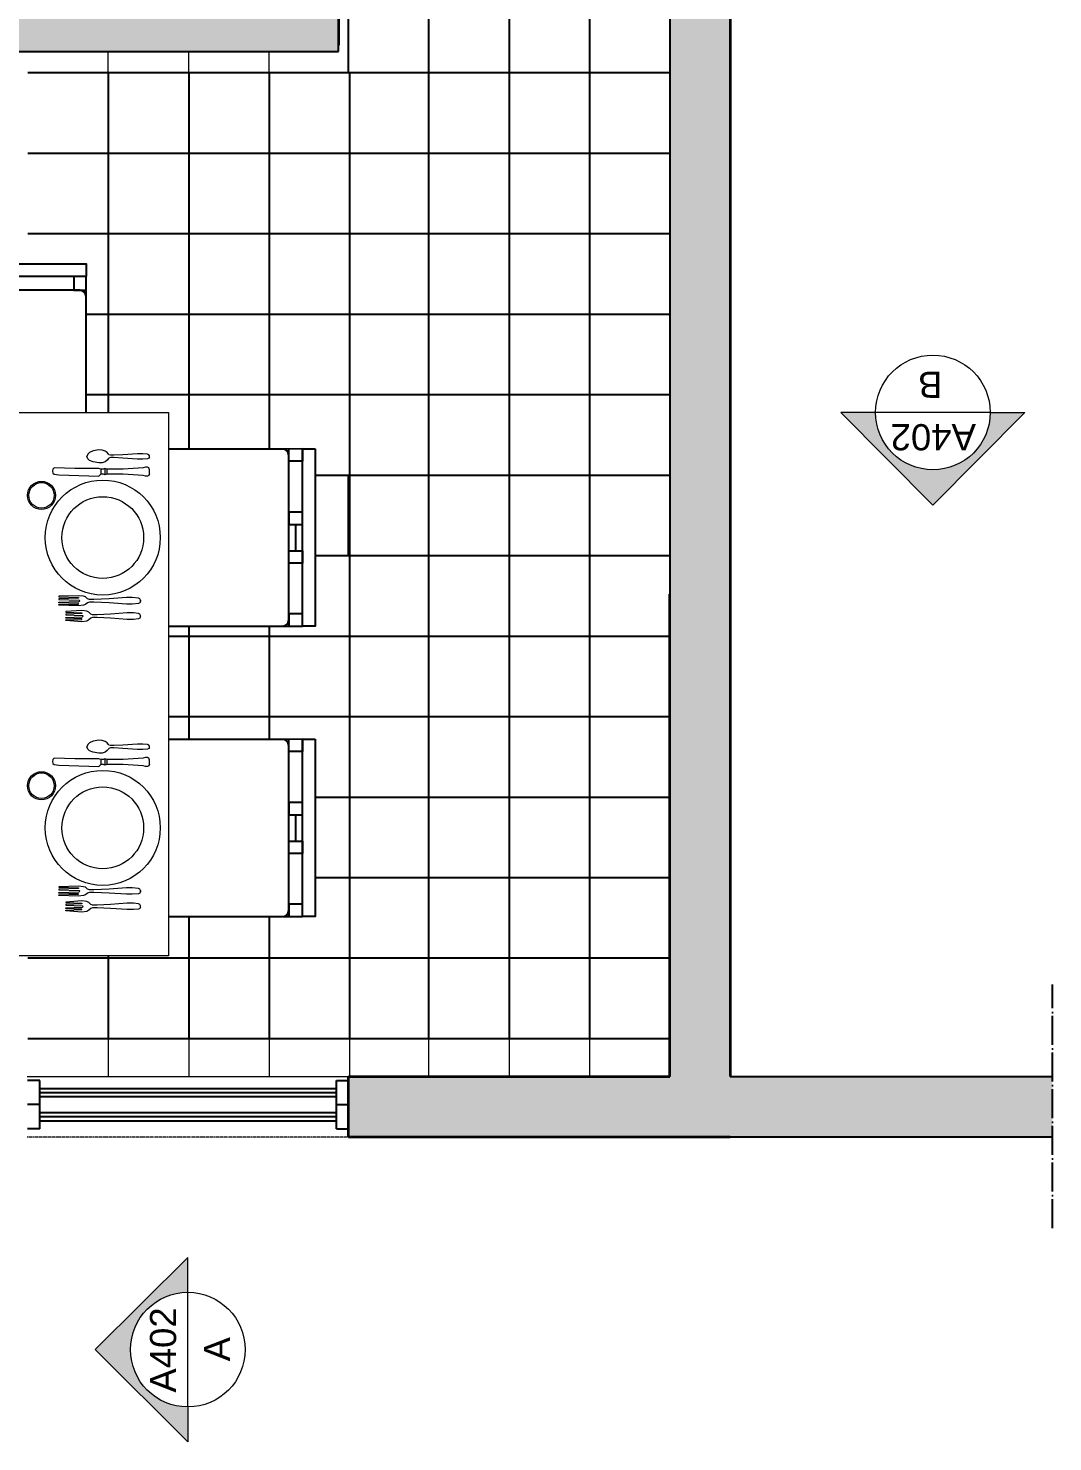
# Model space of a CAD drawing. Header units: millimetres. Extents: x 1189 to 4193, y -188 to 4789.
# Drawn here: x 3851.9 to 4106.6, y 1151.9 to 1503.1 of the extents above; entities that cross this region are included whole.
import ezdxf

# ---------------------------------------------------------------- set-up
doc = ezdxf.new("R2010")
doc.units = ezdxf.units.MM
doc.header["$LTSCALE"] = 0.3
doc.linetypes.add('ACAD_ISO04W100', pattern=[30, 24, -3, 0, -3])
doc.linetypes.add('HIDDEN', pattern=[0.375, 0.25, -0.125])
for name, color, linetype, lineweight in [('A-ANNO-DIMS_Num_Penna__3', 3, 'Continuous', 18), ('A-ANNO-TEXT_Num_Penna__3', 3, 'Continuous', 18), ('A-FLOR-OVHD', 3, 'HIDDEN', 18), ('A-FURN', 7, 'Continuous', 18), ('A-GLAZ-FULL', 4, 'Continuous', 25), ('A-WALL-FULL-EXTR', 7, 'Continuous', 35), ('A-WALL-FULL-INTR', 7, 'Continuous', 35), ('ACCESSORI', 2, 'Continuous', 13), ('VITI', 1, 'Continuous', 18)]:
    doc.layers.add(name, color=color, linetype=linetype, lineweight=lineweight)
doc.layers.add('Layer1', color=1, linetype='Continuous')
doc.layers.add('mura', color=5, linetype='Continuous')
doc.styles.add('GENERATED_STYLE_1', font='arial.ttf')

msp = doc.modelspace()

# ---------------------------------------------------------------- hatches: boundary and pattern name
at = {"true_color": 0x939598}
h = msp.add_hatch(color=252, dxfattribs=at)
h.dxf.hatch_style = 1
h.paths.add_polyline_path([(3929.01, 1507.34), (3706.76, 1507.34), (3706.76, 1497.34), (3929.01, 1497.34), (3929.01, 1498.88)])
h = msp.add_hatch(color=252, dxfattribs=at)
h.dxf.hatch_style = 1
h.paths.add_polyline_path([(4106.53, 1242.64), (4026.4, 1242.64), (4026.4, 1507.34), (4011.42, 1507.34), (4011.42, 1362.5), (4011.42, 1352), (4011.42, 1242.64), (3931.51, 1242.64), (3931.51, 1227.65), (4011.42, 1227.65), (4026.4, 1227.65), (4106.53, 1227.65)])
at = {"layer": 'A-ANNO-DIMS_Num_Penna__3', "linetype": 'Continuous', "lineweight": 18}
for points in [[(4099.69, 1407.64), (4091.05, 1407.64, -1), (4062.55, 1407.64), (4053.91, 1407.64), (4076.8, 1384.61)], [(3891.56, 1151.87), (3891.56, 1160.51, -1), (3891.56, 1189.02), (3891.56, 1197.65), (3868.53, 1174.76)]]:
    msp.add_hatch(color=3, dxfattribs=at).paths.add_polyline_path(points)

# ---------------------------------------------------------------- linework, layer by layer
for p, q in [((4011.42, 1507.34), (4011.42, 1362.5)), ((3706.76, 1497.34), (3929.01, 1497.34)), ((3929.01, 1497.34), (3929.01, 1498.88)), ((3864.74, 1438.01), (3825.29, 1438.01)), ((3866.26, 1436.62), (3866.26, 1438.01)), ((3866.26, 1407.64), (3866.26, 1436.48)), ((3915.13, 1398.54), (3886.76, 1398.54)), ((3920.09, 1398.57), (3915.22, 1398.53)), ((3916.66, 1397.01), (3916.64, 1398.54)), ((3920.09, 1398.57), (3920.09, 1395.51)), ((3916.66, 1395.51), (3916.66, 1397.01)), ((3920.09, 1395.51), (3916.66, 1395.51)), ((3916.66, 1356.06), (3916.66, 1395.51)), ((3918.37, 1379.79), (3918.37, 1373.28)), ((3886.76, 1354.54), (3915.13, 1354.54)), ((3915.27, 1354.54), (3916.66, 1354.54)), ((3915.13, 1326.39), (3886.76, 1326.39)), ((3920.09, 1326.42), (3915.22, 1326.39)), ((3916.66, 1324.87), (3916.64, 1326.4)), ((3916.66, 1323.36), (3916.66, 1324.87)), ((3920.09, 1326.42), (3920.09, 1323.36)), ((3920.09, 1323.36), (3916.66, 1323.36)), ((3916.66, 1283.91), (3916.66, 1323.36)), ((3918.37, 1307.65), (3918.37, 1301.13)), ((3886.76, 1282.39), (3915.13, 1282.39)), ((3915.27, 1282.4), (3916.66, 1282.4)), ((4026.4, 1242.64), (4106.6, 1242.64)), ((4026.4, 1227.65), (4106.53, 1227.65))]:
    msp.add_line(p, q)
for points in [[(3822.23, 1444.55), (3866.26, 1444.55), (3866.26, 1441.44), (3822.23, 1441.44)], [(3866.26, 1441.44), (3863.2, 1441.44), (3863.2, 1438.01), (3866.26, 1438.01)], [(3923.2, 1398.57), (3923.2, 1354.54), (3920.09, 1354.54), (3920.09, 1398.57)], [(3920.09, 1379.79), (3920.09, 1382.86), (3916.66, 1382.86), (3916.66, 1379.79)], [(3920.09, 1373.28), (3920.09, 1370.21), (3916.66, 1370.21), (3916.66, 1373.28)], [(3920.09, 1354.54), (3920.09, 1357.6), (3916.66, 1357.6), (3916.66, 1354.54)], [(3923.2, 1326.42), (3923.2, 1282.39), (3920.09, 1282.39), (3920.09, 1326.42)], [(3920.09, 1307.65), (3920.09, 1310.71), (3916.66, 1310.71), (3916.66, 1307.65)], [(3920.09, 1301.13), (3920.09, 1298.07), (3916.66, 1298.07), (3916.66, 1301.13)], [(3920.09, 1282.39), (3920.09, 1285.45), (3916.66, 1285.45), (3916.66, 1282.39)]]:
    msp.add_lwpolyline(points, close=True)
for centre, start, end in [((3864.74, 1436.48), 0, 90), ((3915.13, 1397.01), 0, 90), ((3915.13, 1356.06), 270, 0), ((3915.13, 1324.87), 360, 90), ((3915.13, 1283.91), 270, 0)]:
    msp.add_arc(centre, 1.52, start, end)
at = {"layer": 'A-ANNO-DIMS_Num_Penna__3', "color": 3, "linetype": 'Continuous', "lineweight": 18}
for p, q in [((4062.55, 1407.64), (4053.91, 1407.64)), ((4053.91, 1407.64), (4076.8, 1384.61)), ((4091.05, 1407.64), (4062.55, 1407.64)), ((4099.69, 1407.64), (4076.8, 1384.61)), ((4091.05, 1407.64), (4099.69, 1407.64)), ((3891.56, 1197.65), (3868.53, 1174.76)), ((3891.56, 1189.02), (3891.56, 1197.65)), ((3891.56, 1160.51), (3891.56, 1189.02)), ((3891.56, 1151.87), (3868.53, 1174.76)), ((3891.56, 1160.51), (3891.56, 1151.87))]:
    msp.add_line(p, q, dxfattribs=at)
for centre in [(4076.8, 1407.64), (3891.56, 1174.76)]:
    msp.add_circle(centre, 14.25, dxfattribs=at)
at = {"layer": 'A-FLOR-OVHD', "linetype": 'ByBlock'}
msp.add_line((3851.6, 1242.64), (3931.51, 1242.64), dxfattribs=at)
at = {"layer": 'A-FLOR-OVHD'}
msp.add_line((3851.6, 1227.65), (3931.51, 1227.65), dxfattribs=at)
at = {"layer": 'A-FURN'}
for p, q in [((3801.76, 1407.64), (3886.76, 1407.64)), ((3886.76, 1407.64), (3886.76, 1272.64)), ((3886.76, 1272.64), (3801.76, 1272.64))]:
    msp.add_line(p, q, dxfattribs=at)
at = {"layer": 'A-GLAZ-FULL'}
for p, q in [((3854.73, 1241.64), (3851.74, 1241.64)), ((3928.51, 1241.64), (3931.51, 1241.64)), ((3854.6, 1239.64), (3928.51, 1239.64)), ((3854.6, 1238.64), (3928.51, 1238.64)), ((3854.6, 1237.64), (3928.51, 1237.64)), ((3854.73, 1235.65), (3851.74, 1235.65)), ((3854.73, 1235.65), (3851.74, 1235.65)), ((3854.6, 1233.65), (3928.51, 1233.65)), ((3928.51, 1235.65), (3931.51, 1235.65)), ((3928.51, 1235.65), (3931.51, 1235.65)), ((3854.73, 1229.65), (3851.74, 1229.65)), ((3854.6, 1232.65), (3928.51, 1232.65)), ((3854.6, 1231.65), (3928.51, 1231.65)), ((3928.51, 1229.65), (3931.51, 1229.65))]:
    msp.add_line(p, q, dxfattribs=at)
at = {"layer": 'A-GLAZ-FULL', "ltscale": 0.001}
for p, q in [((3854.73, 1235.65), (3854.73, 1241.64)), ((3928.51, 1235.65), (3928.51, 1241.64)), ((3854.73, 1229.65), (3854.73, 1235.65)), ((3928.51, 1229.65), (3928.51, 1235.65))]:
    msp.add_line(p, q, dxfattribs=at)
at = {"layer": 'A-WALL-FULL-EXTR'}
for p, q in [((3929.01, 1507.34), (3929.01, 1498.88)), ((4011.42, 1242.64), (4011.42, 1362.5)), ((3931.51, 1227.65), (3931.51, 1242.64)), ((3931.51, 1242.64), (4011.42, 1242.64)), ((3931.51, 1227.65), (4011.42, 1227.65)), ((4011.42, 1227.65), (4026.4, 1227.65))]:
    msp.add_line(p, q, dxfattribs=at)
at = {"layer": 'A-WALL-FULL-INTR'}
msp.add_line((4026.4, 1507.34), (4026.4, 1242.64), dxfattribs=at)
at = {"layer": 'ACCESSORI', "linetype": 'ByBlock'}
for p, q in [((3868.04, 1398.08), (3867.11, 1397.7)), ((3869.42, 1398.34), (3868.04, 1398.08)), ((3870.28, 1398.28), (3869.42, 1398.34)), ((3870.99, 1398.05), (3870.28, 1398.28)), ((3871.52, 1397.68), (3870.99, 1398.05)), ((3866.69, 1397.28), (3866.45, 1396.71)), ((3866.69, 1396.15), (3866.45, 1396.71)), ((3867.11, 1397.7), (3866.69, 1397.28)), ((3867.11, 1395.72), (3866.69, 1396.15)), ((3868.04, 1395.34), (3867.11, 1395.72)), ((3869.42, 1395.09), (3868.04, 1395.34)), ((3870.28, 1395.14), (3869.42, 1395.09)), ((3870.99, 1395.38), (3870.28, 1395.14)), ((3871.52, 1395.75), (3870.99, 1395.38)), ((3871.81, 1397.27), (3871.52, 1397.68)), ((3871.81, 1396.16), (3871.52, 1395.75)), ((3871.96, 1397.13), (3871.81, 1397.27)), ((3871.96, 1396.3), (3871.81, 1396.16)), ((3872.37, 1396.99), (3871.96, 1397.13)), ((3872.37, 1396.44), (3871.96, 1396.3)), ((3873.16, 1396.99), (3872.37, 1396.99)), ((3873.16, 1396.44), (3872.37, 1396.44)), ((3875.4, 1397.11), (3873.16, 1396.99)), ((3875.4, 1396.32), (3873.16, 1396.44)), ((3879.02, 1397.38), (3875.4, 1397.11)), ((3879.02, 1396.05), (3875.4, 1396.32)), ((3880.37, 1397.39), (3879.02, 1397.38)), ((3880.37, 1396.03), (3879.02, 1396.05)), ((3881.56, 1397.27), (3880.37, 1397.39)), ((3881.56, 1396.15), (3880.37, 1396.03)), ((3881.88, 1397.14), (3881.56, 1397.27)), ((3881.88, 1396.29), (3881.56, 1396.15)), ((3882.01, 1396.87), (3881.88, 1397.14)), ((3882.01, 1396.55), (3881.88, 1396.29)), ((3882.01, 1396.55), (3882.01, 1396.87)), ((3858.04, 1393.54), (3857.88, 1393.06)), ((3857.88, 1393.06), (3858.04, 1392.59)), ((3858.36, 1393.86), (3858.04, 1393.54)), ((3858.04, 1392.59), (3858.36, 1392.27)), ((3863.44, 1393.7), (3858.36, 1393.86)), ((3858.36, 1392.27), (3859.47, 1392.11)), ((3859.47, 1392.11), (3869.47, 1391.79)), ((3869.47, 1393.7), (3863.44, 1393.7)), ((3869.95, 1393.54), (3869.47, 1393.7)), ((3869.47, 1391.79), (3869.95, 1392.27)), ((3869.95, 1393.54), (3869.95, 1392.27)), ((3870.58, 1393.54), (3869.95, 1393.54)), ((3870.58, 1392.27), (3869.95, 1392.27)), ((3870.9, 1393.7), (3870.58, 1393.54)), ((3870.9, 1392.11), (3870.58, 1392.27)), ((3870.9, 1393.7), (3870.9, 1392.11)), ((3871.53, 1393.54), (3870.9, 1393.7)), ((3871.53, 1392.27), (3870.9, 1392.11)), ((3871.53, 1392.27), (3871.53, 1393.54)), ((3875.5, 1393.54), (3871.53, 1393.54)), ((3875.5, 1392.27), (3871.53, 1392.27)), ((3880.42, 1393.86), (3875.5, 1393.54)), ((3880.42, 1391.95), (3875.5, 1392.27)), ((3881.06, 1394.01), (3880.42, 1393.86)), ((3881.06, 1391.79), (3880.42, 1391.95)), ((3881.54, 1394.01), (3881.06, 1394.01)), ((3881.54, 1391.79), (3881.06, 1391.79)), ((3881.85, 1393.86), (3881.54, 1394.01)), ((3881.85, 1391.95), (3881.54, 1391.79)), ((3882.01, 1393.38), (3881.85, 1393.86)), ((3882.01, 1392.43), (3881.85, 1391.95)), ((3882.01, 1392.43), (3882.01, 1393.38)), ((3864.39, 1362.11), (3859.47, 1361.95)), ((3859.47, 1361.95), (3859.47, 1361.79)), ((3859.47, 1361.79), (3864.39, 1361.63)), ((3864.39, 1361.47), (3859.47, 1361.31)), ((3859.47, 1361.31), (3859.47, 1361.15)), ((3859.47, 1361.15), (3864.55, 1360.99)), ((3859.47, 1360.52), (3864.55, 1360.68)), ((3859.47, 1360.36), (3859.47, 1360.52)), ((3864.39, 1360.2), (3859.47, 1360.36)), ((3859.47, 1359.88), (3864.39, 1360.04)), ((3859.47, 1359.72), (3859.47, 1359.88)), ((3864.39, 1359.57), (3859.47, 1359.72)), ((3865.66, 1361.95), (3864.39, 1362.11)), ((3864.39, 1361.63), (3864.39, 1361.47)), ((3864.39, 1360.04), (3864.39, 1360.2)), ((3865.66, 1359.72), (3864.39, 1359.57)), ((3864.55, 1360.99), (3864.71, 1360.84)), ((3864.55, 1360.68), (3864.71, 1360.84)), ((3866.14, 1361.79), (3865.66, 1361.95)), ((3866.14, 1359.88), (3865.66, 1359.72)), ((3866.61, 1361.31), (3866.14, 1361.79)), ((3866.61, 1360.36), (3866.14, 1359.88)), ((3867.09, 1361.15), (3866.61, 1361.31)), ((3867.09, 1360.52), (3866.61, 1360.36)), ((3868.2, 1361.15), (3867.09, 1361.15)), ((3868.2, 1360.52), (3867.09, 1360.52)), ((3872.01, 1361.31), (3868.2, 1361.15)), ((3872.01, 1360.36), (3868.2, 1360.52)), ((3876.3, 1361.63), (3872.01, 1361.31)), ((3876.3, 1360.04), (3872.01, 1360.36)), ((3877.73, 1361.63), (3876.3, 1361.63)), ((3877.73, 1360.04), (3876.3, 1360.04)), ((3879.31, 1361.47), (3877.73, 1361.63)), ((3879.31, 1360.2), (3877.73, 1360.04)), ((3879.63, 1361.31), (3879.31, 1361.47)), ((3879.63, 1360.36), (3879.31, 1360.2)), ((3879.79, 1360.99), (3879.63, 1361.31)), ((3879.79, 1360.68), (3879.63, 1360.36)), ((3879.79, 1360.68), (3879.79, 1360.99)), ((3879.79, 1360.99), (3879.79, 1360.68)), ((3865.18, 1358.45), (3861.22, 1358.14)), ((3861.22, 1358.14), (3861.22, 1357.98)), ((3861.22, 1357.98), (3865.18, 1357.82)), ((3865.18, 1357.66), (3861.22, 1357.5)), ((3861.22, 1357.5), (3861.22, 1357.34)), ((3861.22, 1357.34), (3865.34, 1357.18)), ((3861.22, 1356.71), (3865.34, 1356.87)), ((3861.22, 1356.55), (3861.22, 1356.71)), ((3865.18, 1356.39), (3861.22, 1356.55)), ((3861.22, 1356.07), (3865.18, 1356.23)), ((3861.22, 1355.91), (3861.22, 1356.07)), ((3865.18, 1355.6), (3861.22, 1355.91)), ((3866.45, 1358.3), (3865.18, 1358.45)), ((3865.18, 1357.82), (3865.18, 1357.66)), ((3865.18, 1356.23), (3865.18, 1356.39)), ((3865.34, 1357.18), (3865.5, 1357.03)), ((3865.34, 1356.87), (3865.5, 1357.03)), ((3866.93, 1357.98), (3866.45, 1358.3)), ((3866.93, 1356.07), (3866.45, 1355.76)), ((3867.41, 1357.5), (3866.93, 1357.98)), ((3867.41, 1356.55), (3866.93, 1356.07)), ((3867.88, 1357.34), (3867.41, 1357.5)), ((3867.88, 1356.71), (3867.41, 1356.55)), ((3868.99, 1357.34), (3867.88, 1357.34)), ((3868.99, 1356.71), (3867.88, 1356.71)), ((3872.33, 1357.5), (3868.99, 1357.34)), ((3872.33, 1356.55), (3868.99, 1356.71)), ((3876.46, 1357.82), (3872.33, 1357.5)), ((3876.46, 1356.23), (3872.33, 1356.55)), ((3878.04, 1357.82), (3876.46, 1357.82)), ((3878.04, 1356.23), (3876.46, 1356.23)), ((3879.31, 1357.66), (3878.04, 1357.82)), ((3879.31, 1356.39), (3878.04, 1356.23)), ((3879.63, 1357.5), (3879.31, 1357.66)), ((3879.63, 1356.55), (3879.31, 1356.39)), ((3879.79, 1357.18), (3879.63, 1357.5)), ((3879.79, 1356.87), (3879.63, 1356.55)), ((3879.79, 1356.87), (3879.79, 1357.18)), ((3866.45, 1355.76), (3865.18, 1355.6)), ((3866.69, 1325.14), (3866.45, 1324.57)), ((3866.69, 1324), (3866.45, 1324.57)), ((3867.11, 1325.56), (3866.69, 1325.14)), ((3868.04, 1325.94), (3867.11, 1325.56)), ((3869.42, 1326.2), (3868.04, 1325.94)), ((3870.28, 1326.14), (3869.42, 1326.2)), ((3870.99, 1325.9), (3870.28, 1326.14)), ((3871.52, 1325.54), (3870.99, 1325.9)), ((3871.81, 1325.12), (3871.52, 1325.54)), ((3871.96, 1324.98), (3871.81, 1325.12)), ((3872.37, 1324.84), (3871.96, 1324.98)), ((3872.37, 1324.3), (3871.96, 1324.15)), ((3873.16, 1324.84), (3872.37, 1324.84)), ((3873.16, 1324.3), (3872.37, 1324.3)), ((3875.4, 1324.97), (3873.16, 1324.84)), ((3875.4, 1324.17), (3873.16, 1324.3)), ((3879.02, 1325.23), (3875.4, 1324.97)), ((3880.37, 1325.25), (3879.02, 1325.23)), ((3881.56, 1325.13), (3880.37, 1325.25)), ((3881.88, 1324.99), (3881.56, 1325.13)), ((3882.01, 1324.73), (3881.88, 1324.99)), ((3882.01, 1324.41), (3881.88, 1324.14)), ((3882.01, 1324.41), (3882.01, 1324.73)), ((3858.04, 1321.39), (3857.88, 1320.92)), ((3857.88, 1320.92), (3858.04, 1320.44)), ((3858.36, 1321.71), (3858.04, 1321.39)), ((3863.44, 1321.55), (3858.36, 1321.71)), ((3869.47, 1321.55), (3863.44, 1321.55)), ((3867.11, 1323.58), (3866.69, 1324)), ((3868.04, 1323.2), (3867.11, 1323.58)), ((3869.42, 1322.94), (3868.04, 1323.2)), ((3870.28, 1323), (3869.42, 1322.94)), ((3869.95, 1321.39), (3869.47, 1321.55)), ((3869.95, 1321.39), (3869.95, 1320.12)), ((3870.58, 1321.39), (3869.95, 1321.39)), ((3870.99, 1323.24), (3870.28, 1323)), ((3870.9, 1321.55), (3870.58, 1321.39)), ((3870.9, 1321.55), (3870.9, 1319.96)), ((3871.53, 1321.39), (3870.9, 1321.55)), ((3871.52, 1323.6), (3870.99, 1323.24)), ((3871.81, 1324.01), (3871.52, 1323.6)), ((3871.53, 1320.12), (3871.53, 1321.39)), ((3875.5, 1321.39), (3871.53, 1321.39)), ((3871.96, 1324.15), (3871.81, 1324.01)), ((3879.02, 1323.9), (3875.4, 1324.17)), ((3880.42, 1321.71), (3875.5, 1321.39)), ((3880.37, 1323.89), (3879.02, 1323.9)), ((3881.56, 1324.01), (3880.37, 1323.89)), ((3881.06, 1321.87), (3880.42, 1321.71)), ((3881.54, 1321.87), (3881.06, 1321.87)), ((3881.85, 1321.71), (3881.54, 1321.87)), ((3881.88, 1324.14), (3881.56, 1324.01)), ((3882.01, 1321.23), (3881.85, 1321.71)), ((3882.01, 1320.28), (3882.01, 1321.23)), ((3858.04, 1320.44), (3858.36, 1320.12)), ((3858.36, 1320.12), (3859.47, 1319.96)), ((3859.47, 1319.96), (3869.47, 1319.65)), ((3869.47, 1319.65), (3869.95, 1320.12)), ((3870.58, 1320.12), (3869.95, 1320.12)), ((3870.9, 1319.96), (3870.58, 1320.12)), ((3871.53, 1320.12), (3870.9, 1319.96)), ((3875.5, 1320.12), (3871.53, 1320.12)), ((3880.42, 1319.81), (3875.5, 1320.12)), ((3881.06, 1319.65), (3880.42, 1319.81)), ((3881.54, 1319.65), (3881.06, 1319.65)), ((3881.85, 1319.81), (3881.54, 1319.65)), ((3882.01, 1320.28), (3881.85, 1319.81)), ((3864.39, 1289.96), (3859.47, 1289.8)), ((3859.47, 1289.8), (3859.47, 1289.64)), ((3859.47, 1289.64), (3864.39, 1289.48)), ((3864.39, 1289.33), (3859.47, 1289.17)), ((3859.47, 1289.17), (3859.47, 1289.01)), ((3865.66, 1289.8), (3864.39, 1289.96)), ((3864.39, 1289.48), (3864.39, 1289.33)), ((3866.14, 1289.64), (3865.66, 1289.8)), ((3866.61, 1289.17), (3866.14, 1289.64)), ((3867.09, 1289.01), (3866.61, 1289.17)), ((3872.01, 1289.17), (3868.2, 1289.01)), ((3876.3, 1289.48), (3872.01, 1289.17)), ((3877.73, 1289.48), (3876.3, 1289.48)), ((3879.31, 1289.33), (3877.73, 1289.48)), ((3879.63, 1289.17), (3879.31, 1289.33)), ((3879.79, 1288.85), (3879.63, 1289.17)), ((3859.47, 1289.01), (3864.55, 1288.85)), ((3859.47, 1288.37), (3864.55, 1288.53)), ((3859.47, 1288.21), (3859.47, 1288.37)), ((3864.39, 1288.06), (3859.47, 1288.21)), ((3859.47, 1287.74), (3864.39, 1287.9)), ((3859.47, 1287.58), (3859.47, 1287.74)), ((3864.39, 1287.42), (3859.47, 1287.58)), ((3865.18, 1286.31), (3861.22, 1285.99)), ((3861.22, 1285.99), (3861.22, 1285.83)), ((3861.22, 1285.83), (3865.18, 1285.67)), ((3864.39, 1287.9), (3864.39, 1288.06)), ((3865.66, 1287.58), (3864.39, 1287.42)), ((3864.55, 1288.85), (3864.71, 1288.69)), ((3864.55, 1288.53), (3864.71, 1288.69)), ((3866.45, 1286.15), (3865.18, 1286.31)), ((3865.18, 1285.67), (3865.18, 1285.52)), ((3866.14, 1287.74), (3865.66, 1287.58)), ((3866.61, 1288.21), (3866.14, 1287.74)), ((3866.93, 1285.83), (3866.45, 1286.15)), ((3867.09, 1288.37), (3866.61, 1288.21)), ((3867.41, 1285.36), (3866.93, 1285.83)), ((3868.2, 1289.01), (3867.09, 1289.01)), ((3868.2, 1288.37), (3867.09, 1288.37)), ((3872.01, 1288.21), (3868.2, 1288.37)), ((3876.3, 1287.9), (3872.01, 1288.21)), ((3876.46, 1285.67), (3872.33, 1285.36)), ((3877.73, 1287.9), (3876.3, 1287.9)), ((3878.04, 1285.67), (3876.46, 1285.67)), ((3879.31, 1288.06), (3877.73, 1287.9)), ((3879.31, 1285.52), (3878.04, 1285.67)), ((3879.63, 1288.21), (3879.31, 1288.06)), ((3879.79, 1288.53), (3879.63, 1288.21)), ((3879.79, 1288.53), (3879.79, 1288.85)), ((3879.79, 1288.85), (3879.79, 1288.53)), ((3865.18, 1285.52), (3861.22, 1285.36)), ((3861.22, 1285.36), (3861.22, 1285.2)), ((3861.22, 1285.2), (3865.34, 1285.04)), ((3861.22, 1284.56), (3865.34, 1284.72)), ((3861.22, 1284.4), (3861.22, 1284.56)), ((3865.18, 1284.25), (3861.22, 1284.4)), ((3861.22, 1283.93), (3865.18, 1284.09)), ((3861.22, 1283.77), (3861.22, 1283.93)), ((3865.18, 1283.45), (3861.22, 1283.77)), ((3865.18, 1284.09), (3865.18, 1284.25)), ((3866.45, 1283.61), (3865.18, 1283.45)), ((3865.34, 1285.04), (3865.5, 1284.88)), ((3865.34, 1284.72), (3865.5, 1284.88)), ((3866.93, 1283.93), (3866.45, 1283.61)), ((3867.41, 1284.4), (3866.93, 1283.93)), ((3867.88, 1285.2), (3867.41, 1285.36)), ((3867.88, 1284.56), (3867.41, 1284.4)), ((3868.99, 1285.2), (3867.88, 1285.2)), ((3868.99, 1284.56), (3867.88, 1284.56)), ((3872.33, 1285.36), (3868.99, 1285.2)), ((3872.33, 1284.4), (3868.99, 1284.56)), ((3876.46, 1284.09), (3872.33, 1284.4)), ((3878.04, 1284.09), (3876.46, 1284.09)), ((3879.31, 1284.25), (3878.04, 1284.09)), ((3879.63, 1285.36), (3879.31, 1285.52)), ((3879.63, 1284.4), (3879.31, 1284.25)), ((3879.79, 1285.04), (3879.63, 1285.36)), ((3879.79, 1284.72), (3879.63, 1284.4)), ((3879.79, 1284.72), (3879.79, 1285.04))]:
    msp.add_line(p, q, dxfattribs=at)
for centre, radius in [((3855.18, 1387.03), 3.49), ((3855.18, 1387.03), 3.17), ((3870.42, 1376.55), 14.29), ((3870.42, 1376.55), 10.16), ((3855.18, 1314.88), 3.49), ((3855.18, 1314.88), 3.17), ((3870.42, 1304.41), 14.29), ((3870.42, 1304.41), 10.16)]:
    msp.add_circle(centre, radius, dxfattribs=at)
at = {"layer": 'Layer1'}
for p, q in [((3931.42, 1512), (3931.42, 1492)), ((3951.42, 1512), (3951.42, 1492)), ((3951.42, 1512), (3951.42, 1492)), ((3971.42, 1512), (3971.42, 1492)), ((3971.42, 1512), (3971.42, 1492)), ((3991.42, 1512), (3991.42, 1492)), ((3991.42, 1512), (3991.42, 1492)), ((3871.77, 1492), (3851.77, 1492)), ((3871.77, 1492), (3851.77, 1492)), ((3891.77, 1492), (3871.77, 1492)), ((3891.77, 1492), (3871.77, 1492)), ((3871.77, 1492), (3871.77, 1472)), ((3871.77, 1492), (3871.77, 1472)), ((3871.77, 1492), (3871.77, 1472)), ((3911.77, 1492), (3891.77, 1492)), ((3911.77, 1492), (3891.77, 1492)), ((3891.77, 1492), (3891.77, 1472)), ((3891.77, 1492), (3891.77, 1472)), ((3911.77, 1492), (3911.77, 1472)), ((3931.77, 1492), (3911.77, 1492)), ((3911.77, 1492), (3911.77, 1472)), ((3931.77, 1492), (3911.77, 1492)), ((3951.42, 1492), (3931.42, 1492)), ((3951.42, 1492), (3931.42, 1492)), ((3931.77, 1492), (3931.77, 1472)), ((3931.77, 1492), (3931.77, 1472)), ((3971.42, 1492), (3951.42, 1492)), ((3971.42, 1492), (3951.42, 1492)), ((3951.42, 1492), (3951.42, 1472)), ((3951.42, 1492), (3951.42, 1472)), ((3971.42, 1492), (3971.42, 1472)), ((3991.42, 1492), (3971.42, 1492)), ((3971.42, 1492), (3971.42, 1472)), ((3991.42, 1492), (3971.42, 1492)), ((3991.42, 1492), (3991.42, 1472)), ((4006.92, 1492), (3991.42, 1492)), ((4011.42, 1492), (3991.42, 1492)), ((3991.42, 1492), (3991.42, 1472)), ((3871.77, 1472), (3851.77, 1472)), ((3871.77, 1472), (3851.77, 1472)), ((3891.77, 1472), (3871.77, 1472)), ((3891.77, 1472), (3871.77, 1472)), ((3871.77, 1472), (3871.77, 1452)), ((3871.77, 1472), (3871.77, 1452)), ((3871.77, 1472), (3871.77, 1452)), ((3911.77, 1472), (3891.77, 1472)), ((3911.77, 1472), (3891.77, 1472)), ((3891.77, 1472), (3891.77, 1452)), ((3891.77, 1472), (3891.77, 1452)), ((3911.77, 1472), (3911.77, 1452)), ((3931.77, 1472), (3911.77, 1472)), ((3911.77, 1472), (3911.77, 1452)), ((3931.77, 1472), (3911.77, 1472)), ((3951.42, 1472), (3931.42, 1472)), ((3951.42, 1472), (3931.42, 1472)), ((3931.77, 1472), (3931.77, 1452)), ((3931.77, 1472), (3931.77, 1452)), ((3971.42, 1472), (3951.42, 1472)), ((3971.42, 1472), (3951.42, 1472)), ((3951.42, 1472), (3951.42, 1452)), ((3951.42, 1472), (3951.42, 1452)), ((3971.42, 1472), (3971.42, 1452)), ((3991.42, 1472), (3971.42, 1472)), ((3971.42, 1472), (3971.42, 1452)), ((3991.42, 1472), (3971.42, 1472)), ((3991.42, 1472), (3991.42, 1452)), ((4011.42, 1472), (3991.42, 1472)), ((4011.42, 1472), (3991.42, 1472)), ((3991.42, 1472), (3991.42, 1452)), ((3871.77, 1452), (3851.77, 1452)), ((3871.77, 1452), (3851.77, 1452)), ((3891.77, 1452), (3871.77, 1452)), ((3891.77, 1452), (3871.77, 1452)), ((3871.77, 1452), (3871.77, 1432)), ((3871.77, 1452), (3871.77, 1432)), ((3871.77, 1452), (3871.77, 1432)), ((3911.77, 1452), (3891.77, 1452)), ((3911.77, 1452), (3891.77, 1452)), ((3891.77, 1452), (3891.77, 1432)), ((3891.77, 1452), (3891.77, 1432)), ((3911.77, 1452), (3911.77, 1432)), ((3931.77, 1452), (3911.77, 1452)), ((3911.77, 1452), (3911.77, 1432)), ((3931.77, 1452), (3911.77, 1452)), ((3951.42, 1452), (3931.42, 1452)), ((3951.42, 1452), (3931.42, 1452)), ((3931.77, 1452), (3931.77, 1432)), ((3931.77, 1452), (3931.77, 1432)), ((3971.42, 1452), (3951.42, 1452)), ((3971.42, 1452), (3951.42, 1452)), ((3951.42, 1452), (3951.42, 1432)), ((3951.42, 1452), (3951.42, 1432)), ((3971.42, 1452), (3971.42, 1432)), ((3991.42, 1452), (3971.42, 1452)), ((3971.42, 1452), (3971.42, 1432)), ((3991.42, 1452), (3971.42, 1452)), ((3991.42, 1452), (3991.42, 1432)), ((4006.92, 1452), (3991.42, 1452)), ((4011.42, 1452), (3991.42, 1452)), ((3991.42, 1452), (3991.42, 1432)), ((3871.77, 1432), (3866.26, 1432)), ((3871.77, 1432), (3866.26, 1432)), ((3891.77, 1432), (3871.77, 1432)), ((3891.77, 1432), (3871.77, 1432)), ((3871.77, 1432), (3871.77, 1412)), ((3871.77, 1432), (3871.77, 1412)), ((3871.77, 1432), (3871.77, 1412)), ((3911.77, 1432), (3891.77, 1432)), ((3911.77, 1432), (3891.77, 1432)), ((3891.77, 1432), (3891.77, 1412)), ((3891.77, 1432), (3891.77, 1412)), ((3911.77, 1432), (3911.77, 1412)), ((3931.77, 1432), (3911.77, 1432)), ((3911.77, 1432), (3911.77, 1412)), ((3931.77, 1432), (3911.77, 1432)), ((3951.42, 1432), (3931.42, 1432)), ((3951.42, 1432), (3931.42, 1432)), ((3931.77, 1432), (3931.77, 1412)), ((3931.77, 1432), (3931.77, 1412)), ((3971.42, 1432), (3951.42, 1432)), ((3971.42, 1432), (3951.42, 1432)), ((3951.42, 1432), (3951.42, 1412)), ((3951.42, 1432), (3951.42, 1412)), ((3971.42, 1432), (3971.42, 1412)), ((3991.42, 1432), (3971.42, 1432)), ((3971.42, 1432), (3971.42, 1412)), ((3991.42, 1432), (3971.42, 1432)), ((3991.42, 1432), (3991.42, 1412)), ((4006.92, 1432), (3991.42, 1432)), ((4011.42, 1432), (3991.42, 1432)), ((3991.42, 1432), (3991.42, 1412)), ((4011.42, 1418.44), (4011.42, 1412)), ((3871.77, 1412), (3866.26, 1412)), ((3871.77, 1412), (3866.26, 1412)), ((3891.77, 1412), (3871.77, 1412)), ((3891.77, 1412), (3871.77, 1412)), ((3871.77, 1412), (3871.77, 1407.64)), ((3871.77, 1412), (3871.77, 1407.64)), ((3871.77, 1412), (3871.77, 1407.64)), ((3911.77, 1412), (3891.77, 1412)), ((3911.77, 1412), (3891.77, 1412)), ((3891.77, 1412), (3891.77, 1398.54)), ((3891.77, 1412), (3891.77, 1398.54)), ((3911.77, 1412), (3911.77, 1398.54)), ((3931.77, 1412), (3911.77, 1412)), ((3911.77, 1412), (3911.77, 1398.54)), ((3931.77, 1412), (3911.77, 1412)), ((3951.42, 1412), (3931.42, 1412)), ((3951.42, 1412), (3931.42, 1412)), ((3931.77, 1412), (3931.77, 1392)), ((3931.77, 1412), (3931.77, 1392)), ((3971.42, 1412), (3951.42, 1412)), ((3971.42, 1412), (3951.42, 1412)), ((3951.42, 1412), (3951.42, 1392)), ((3951.42, 1412), (3951.42, 1392)), ((3971.42, 1412), (3971.42, 1392)), ((3991.42, 1412), (3971.42, 1412)), ((3971.42, 1412), (3971.42, 1392)), ((3991.42, 1412), (3971.42, 1412)), ((3991.42, 1412), (3991.42, 1392)), ((4011.42, 1412), (3991.42, 1412)), ((4011.42, 1412), (3991.42, 1412)), ((3991.42, 1412), (3991.42, 1392)), ((4011.42, 1412), (4011.42, 1392)), ((3931.77, 1392), (3923.2, 1392)), ((3931.77, 1392), (3923.2, 1392)), ((3951.42, 1392), (3931.42, 1392)), ((3951.42, 1392), (3931.42, 1392)), ((3931.42, 1392), (3931.42, 1372)), ((3931.77, 1392), (3931.77, 1372)), ((3931.77, 1392), (3931.77, 1372)), ((3971.42, 1392), (3951.42, 1392)), ((3971.42, 1392), (3951.42, 1392)), ((3951.42, 1392), (3951.42, 1372)), ((3951.42, 1392), (3951.42, 1372)), ((3971.42, 1392), (3971.42, 1372)), ((3991.42, 1392), (3971.42, 1392)), ((3971.42, 1392), (3971.42, 1372)), ((3991.42, 1392), (3971.42, 1392)), ((3991.42, 1392), (3991.42, 1372)), ((4011.42, 1392), (3991.42, 1392)), ((4011.42, 1392), (3991.42, 1392)), ((3991.42, 1392), (3991.42, 1372)), ((4011.42, 1392), (4011.42, 1372)), ((3931.77, 1372), (3923.2, 1372)), ((3931.77, 1372), (3923.2, 1372)), ((3951.42, 1372), (3931.42, 1372)), ((3951.42, 1372), (3931.42, 1372)), ((3931.77, 1372), (3931.77, 1352)), ((3931.77, 1372), (3931.77, 1352)), ((3971.42, 1372), (3951.42, 1372)), ((3971.42, 1372), (3951.42, 1372)), ((3951.42, 1372), (3951.42, 1352)), ((3951.42, 1372), (3951.42, 1352)), ((3971.42, 1372), (3971.42, 1352)), ((3991.42, 1372), (3971.42, 1372)), ((3971.42, 1372), (3971.42, 1352)), ((3991.42, 1372), (3971.42, 1372)), ((3991.42, 1372), (3991.42, 1352)), ((4011.42, 1372), (3991.42, 1372)), ((4011.42, 1372), (3991.42, 1372)), ((3991.42, 1372), (3991.42, 1352)), ((4011.42, 1372), (4011.42, 1352)), ((3891.77, 1354.54), (3891.77, 1352)), ((3891.77, 1354.54), (3891.77, 1352)), ((3911.77, 1354.54), (3911.77, 1352)), ((3911.77, 1354.54), (3911.77, 1352)), ((3891.77, 1352), (3886.76, 1352)), ((3891.77, 1352), (3886.76, 1352)), ((3911.77, 1352), (3891.77, 1352)), ((3911.77, 1352), (3891.77, 1352)), ((3891.77, 1352), (3891.77, 1332)), ((3891.77, 1352), (3891.77, 1332)), ((3911.77, 1352), (3911.77, 1332)), ((3931.77, 1352), (3911.77, 1352)), ((3911.77, 1352), (3911.77, 1332)), ((3931.77, 1352), (3911.77, 1352)), ((3951.42, 1352), (3931.42, 1352)), ((3951.42, 1352), (3931.42, 1352)), ((3931.77, 1352), (3931.77, 1332)), ((3931.77, 1352), (3931.77, 1332)), ((3971.42, 1352), (3951.42, 1352)), ((3971.42, 1352), (3951.42, 1352)), ((3951.42, 1352), (3951.42, 1332)), ((3951.42, 1352), (3951.42, 1332)), ((3971.42, 1352), (3971.42, 1332)), ((3991.42, 1352), (3971.42, 1352)), ((3971.42, 1352), (3971.42, 1332)), ((3991.42, 1352), (3971.42, 1352)), ((3991.42, 1352), (3991.42, 1332)), ((4011.42, 1352), (3991.42, 1352)), ((4011.42, 1352), (3991.42, 1352)), ((3991.42, 1352), (3991.42, 1332)), ((4011.42, 1352), (4011.42, 1332)), ((3891.77, 1332), (3886.76, 1332)), ((3891.77, 1332), (3886.76, 1332)), ((3911.77, 1332), (3891.77, 1332)), ((3911.77, 1332), (3891.77, 1332)), ((3891.77, 1332), (3891.77, 1326.39)), ((3891.77, 1332), (3891.77, 1326.39)), ((3911.77, 1332), (3911.77, 1326.39)), ((3931.77, 1332), (3911.77, 1332)), ((3911.77, 1332), (3911.77, 1326.39)), ((3931.77, 1332), (3911.77, 1332)), ((3951.42, 1332), (3931.42, 1332)), ((3951.42, 1332), (3931.42, 1332)), ((3931.77, 1332), (3931.77, 1312)), ((3931.77, 1332), (3931.77, 1312)), ((3971.42, 1332), (3951.42, 1332)), ((3971.42, 1332), (3951.42, 1332)), ((3951.42, 1332), (3951.42, 1312)), ((3951.42, 1332), (3951.42, 1312)), ((3971.42, 1332), (3971.42, 1312)), ((3991.42, 1332), (3971.42, 1332)), ((3971.42, 1332), (3971.42, 1312)), ((3991.42, 1332), (3971.42, 1332)), ((3991.42, 1332), (3991.42, 1312)), ((4011.42, 1332), (3991.42, 1332)), ((4011.42, 1332), (3991.42, 1332)), ((3991.42, 1332), (3991.42, 1312)), ((4011.42, 1332), (4011.42, 1312)), ((3931.77, 1312), (3923.2, 1312)), ((3931.77, 1312), (3923.2, 1312)), ((3951.42, 1312), (3931.42, 1312)), ((3951.42, 1312), (3931.42, 1312)), ((3931.77, 1312), (3931.77, 1292)), ((3931.77, 1312), (3931.77, 1292)), ((3971.42, 1312), (3951.42, 1312)), ((3971.42, 1312), (3951.42, 1312)), ((3951.42, 1312), (3951.42, 1292)), ((3951.42, 1312), (3951.42, 1292)), ((3971.42, 1312), (3971.42, 1292)), ((3991.42, 1312), (3971.42, 1312)), ((3971.42, 1312), (3971.42, 1292)), ((3991.42, 1312), (3971.42, 1312)), ((3991.42, 1312), (3991.42, 1292)), ((4011.42, 1312), (3991.42, 1312)), ((4011.42, 1312), (3991.42, 1312)), ((3991.42, 1312), (3991.42, 1292)), ((4011.42, 1312), (4011.42, 1292)), ((3931.77, 1292), (3923.2, 1292)), ((3931.77, 1292), (3923.2, 1292)), ((3951.42, 1292), (3931.42, 1292)), ((3951.42, 1292), (3931.42, 1292)), ((3931.77, 1292), (3931.77, 1272)), ((3931.77, 1292), (3931.77, 1272)), ((3971.42, 1292), (3951.42, 1292)), ((3971.42, 1292), (3951.42, 1292)), ((3951.42, 1292), (3951.42, 1272)), ((3951.42, 1292), (3951.42, 1272)), ((3971.42, 1292), (3971.42, 1272)), ((3991.42, 1292), (3971.42, 1292)), ((3971.42, 1292), (3971.42, 1272)), ((3991.42, 1292), (3971.42, 1292)), ((3991.42, 1292), (3991.42, 1272)), ((4011.42, 1292), (3991.42, 1292)), ((4011.42, 1292), (3991.42, 1292)), ((3991.42, 1292), (3991.42, 1272)), ((4011.42, 1292), (4011.42, 1272)), ((3891.77, 1282.39), (3891.77, 1272)), ((3891.77, 1282.39), (3891.77, 1272)), ((3911.77, 1282.39), (3911.77, 1272)), ((3911.77, 1282.39), (3911.77, 1272)), ((3871.77, 1272), (3851.77, 1272)), ((3871.77, 1272), (3851.77, 1272)), ((3871.77, 1272.64), (3871.77, 1272)), ((3871.77, 1272.64), (3871.77, 1272)), ((3871.77, 1272.64), (3871.77, 1272)), ((3891.77, 1272), (3871.77, 1272)), ((3891.77, 1272), (3871.77, 1272)), ((3871.77, 1272), (3871.77, 1252)), ((3871.77, 1272), (3871.77, 1252)), ((3871.77, 1272), (3871.77, 1252)), ((3911.77, 1272), (3891.77, 1272)), ((3911.77, 1272), (3891.77, 1272)), ((3891.77, 1272), (3891.77, 1252)), ((3891.77, 1272), (3891.77, 1252)), ((3911.77, 1272), (3911.77, 1252)), ((3931.77, 1272), (3911.77, 1272)), ((3911.77, 1272), (3911.77, 1252)), ((3931.77, 1272), (3911.77, 1272)), ((3951.42, 1272), (3931.42, 1272)), ((3951.42, 1272), (3931.42, 1272)), ((3931.77, 1272), (3931.77, 1252)), ((3931.77, 1272), (3931.77, 1252)), ((3971.42, 1272), (3951.42, 1272)), ((3971.42, 1272), (3951.42, 1272)), ((3951.42, 1272), (3951.42, 1252)), ((3951.42, 1272), (3951.42, 1252)), ((3971.42, 1272), (3971.42, 1252)), ((3991.42, 1272), (3971.42, 1272)), ((3971.42, 1272), (3971.42, 1252)), ((3991.42, 1272), (3971.42, 1272)), ((3991.42, 1272), (3991.42, 1252)), ((4011.42, 1272), (3991.42, 1272)), ((4011.42, 1272), (3991.42, 1272)), ((3991.42, 1272), (3991.42, 1252)), ((4011.42, 1272), (4011.42, 1252)), ((3871.77, 1252), (3851.77, 1252)), ((3891.77, 1252), (3871.77, 1252)), ((3911.77, 1252), (3891.77, 1252)), ((3931.77, 1252), (3911.77, 1252)), ((3951.42, 1252), (3931.42, 1252)), ((3971.42, 1252), (3951.42, 1252)), ((3991.42, 1252), (3971.42, 1252)), ((4011.42, 1252), (3991.42, 1252))]:
    msp.add_line(p, q, dxfattribs=at)
at = {"layer": 'mura', "linetype": 'ACAD_ISO04W100'}
msp.add_line((4106.53, 1204.97), (4106.53, 1265.48), dxfattribs=at)
at = {"layer": 'VITI'}
for p, q in [((3871.77, 1492), (3871.77, 1497.34)), ((3891.77, 1492), (3891.77, 1497.34)), ((3911.77, 1492), (3911.77, 1497.34)), ((3871.77, 1252), (3871.77, 1242.64)), ((3891.77, 1252), (3891.77, 1242.64)), ((3911.77, 1252), (3911.77, 1242.64)), ((3931.77, 1252), (3931.77, 1242.64)), ((3951.42, 1252), (3951.42, 1242.64)), ((3971.42, 1252), (3971.42, 1242.64)), ((3991.42, 1252), (3991.42, 1242.64)), ((4011.42, 1252), (4011.42, 1242.64))]:
    msp.add_line(p, q, dxfattribs=at)

# ---------------------------------------------------------------- texts
at = {"layer": 'A-ANNO-TEXT_Num_Penna__3', "color": 3, "linetype": 'Continuous', "lineweight": 18, "char_height": 6.5, "attachment_point": 1, "style": 'GENERATED_STYLE_1'}
for s, insert, rotation in [('\\A1;B', (4079.18, 1411.27), 180), ('\\A1;A402', (4087.5, 1398.24), 180), ('\\A1;A402', (3882.16, 1164.06), 90), ('\\A1;A', (3895.57, 1171.83), 90)]:
    msp.add_mtext(s, dxfattribs=dict(at, insert=insert, rotation=rotation))

doc.saveas('drawing.dxf')
